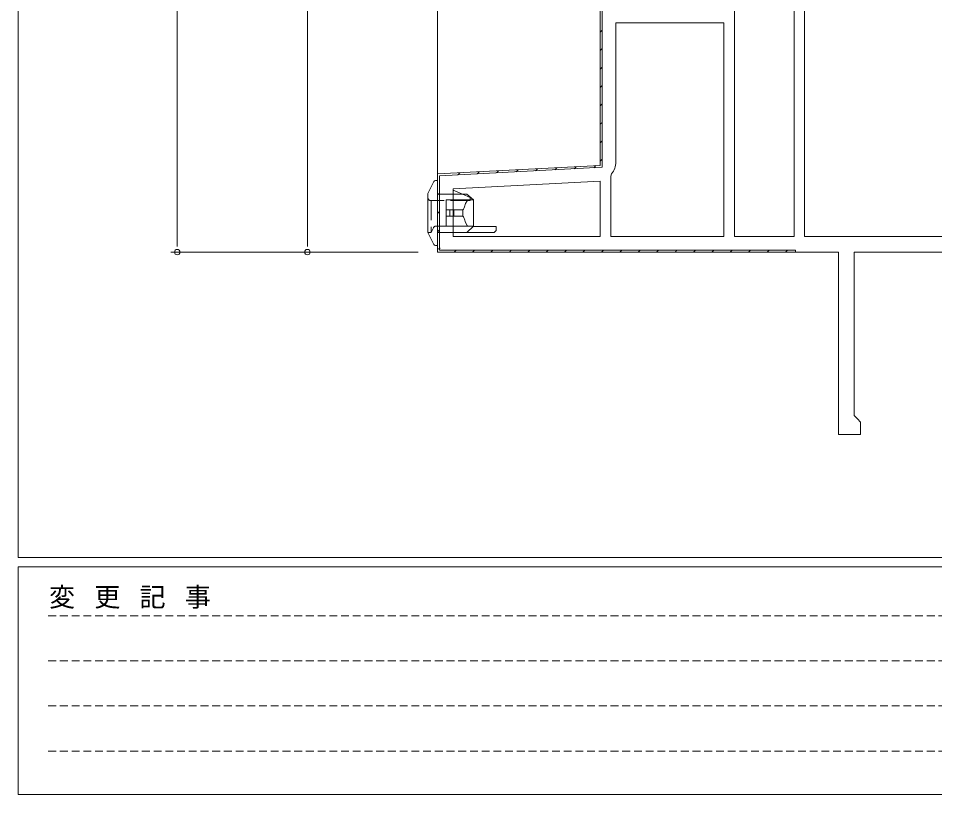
# Model space of a CAD drawing. Units: millimetres on the paper. Extents: x -420 to 373, y -297 to 267.
# Drawn here: x -417.7 to -276.9, y -297 to -177.8 of the extents above; entities that cross this region are included whole.
import ezdxf

# ---------------------------------------------------------------- set-up
doc = ezdxf.new("R2010")
doc.units = ezdxf.units.MM
doc.linetypes.add('DASHED1', pattern=[1.8, 1.2, -0.6])
doc.linetypes.add('DASHED3', pattern=[4, 3, -1])
for name, color, linetype, lineweight in [('0-1_YKK_ZWAK', 7, 'Continuous', 9), ('0-3_YKK_12', 2, 'Continuous', 9), ('0-5_YKK_D', 6, 'Continuous', 9), ('0-7_YKK_13', 4, 'Continuous', 9), ('0-8_YKK_11', 7, 'Continuous', 9)]:
    doc.layers.add(name, color=color, linetype=linetype, lineweight=lineweight)
doc.styles.add('ＭＳ ゴシック', font='')
doc.styles.get('ＭＳ ゴシック').set_extended_font_data('MS Gothic')

msp = doc.modelspace()

# ---------------------------------------------------------------- linework, layer by layer
at = {"layer": '0-1_YKK_ZWAK'}
for p, q in [((-417.7, -260.6), (-417.7, 264.4)), ((352.3, -260.6), (-417.7, -260.6)), ((-417.7, -297), (-417.7, -262)), ((314.5, -262), (-417.7, -262)), ((-417.7, -297), (314.5, -297))]:
    msp.add_line(p, q, dxfattribs=at)
at = {"layer": '0-1_YKK_ZWAK', "linetype": 'DASHED1'}
for p, q in [((-413.101, -269.512), (-164.909, -269.512)), ((-413.101, -276.441), (-164.909, -276.441)), ((-413.101, -283.37), (-164.909, -283.37)), ((-413.101, -290.298), (-164.909, -290.298))]:
    msp.add_line(p, q, dxfattribs=at)
at = {"layer": '0-3_YKK_12'}
msp.add_line((-353.286, -202.623), (-353.286, 160.275), dxfattribs=at)
at = {"layer": '0-5_YKK_D'}
for p, q in [((-393.286, -211.977), (-393.286, -97.378)), ((-373.286, -211.977), (-373.286, -129.375)), ((-393.286, -212.827), (-393.286, -211.977)), ((-373.286, -212.827), (-373.286, -211.977)), ((-356.286, -213.677), (-394.286, -213.677)), ((-356.286, -213.677), (-374.286, -213.677))]:
    msp.add_line(p, q, dxfattribs=at)
for centre, start, end in [((-393.286, -213.677), 90, 270), ((-393.286, -213.677), 270, 90), ((-373.286, -213.677), 90, 270), ((-373.286, -213.677), 270, 90)]:
    msp.add_arc(centre, 0.425, start, end, dxfattribs=at)
at = {"layer": '0-7_YKK_13'}
for p, q in [((-353.6, -202.674), (-353.572, -202.674)), ((-354.786, -204.674), (-353.869, -202.84)), ((-354.786, -204.674), (-354.786, -205.174)), ((-354.786, -210.174), (-354.786, -205.174)), ((-348.786, -204.774), (-353.286, -204.774)), ((-350.886, -204.174), (-349.468, -204.774)), ((-350.886, -204.774), (-350.886, -204.174)), ((-347.786, -205.674), (-348.786, -204.774)), ((-351.986, -205.778), (-351.986, -207.174)), ((-349.086, -205.674), (-348.786, -205.674)), ((-351.386, -207.174), (-351.986, -207.174)), ((-351.386, -208.174), (-351.986, -208.174)), ((-351.291, -207.174), (-351.386, -207.174)), ((-351.386, -207.174), (-351.386, -208.174)), ((-351.291, -208.174), (-351.386, -208.174)), ((-351.291, -207.174), (-351.098, -207.174)), ((-351.098, -208.174), (-351.291, -208.174)), ((-350.786, -207.174), (-351.098, -207.174)), ((-350.786, -208.174), (-351.098, -208.174)), ((-350.653, -207.174), (-350.786, -207.174)), ((-350.786, -207.174), (-350.786, -208.174)), ((-350.653, -208.174), (-350.786, -208.174)), ((-350.653, -207.174), (-350.472, -207.174)), ((-350.472, -208.174), (-350.653, -208.174)), ((-350.371, -207.174), (-350.472, -207.174)), ((-350.371, -208.174), (-350.472, -208.174)), ((-350.371, -207.174), (-350.227, -207.174)), ((-350.227, -208.174), (-350.371, -208.174)), ((-349.379, -207.174), (-350.227, -207.174)), ((-349.379, -208.174), (-350.227, -208.174)), ((-349.379, -207.174), (-349.379, -208.174)), ((-351.986, -209.674), (-351.986, -209.571)), ((-348.549, -209.674), (-351.986, -209.674)), ((-348.786, -209.674), (-349.086, -209.674)), ((-348.786, -210.674), (-347.786, -209.674)), ((-347.85, -209.674), (-348.549, -209.674)), ((-347.786, -209.674), (-347.85, -209.674)), ((-347.833, -209.722), (-344.286, -209.753)), ((-344.286, -209.753), (-347.833, -209.722)), ((-344.286, -209.753), (-344.286, -210.374)), ((-354.786, -210.674), (-354.786, -210.174)), ((-354.786, -210.674), (-353.869, -212.509)), ((-348.786, -210.674), (-353.286, -210.674)), ((-344.586, -210.674), (-348.786, -210.674)), ((-344.586, -210.674), (-344.286, -210.374)), ((-353.286, -211.674), (-353.286, -212.674)), ((-353.572, -212.674), (-353.6, -212.674)), ((-353.286, -212.674), (-353.572, -212.674))]:
    msp.add_line(p, q, dxfattribs=at)
at = {"layer": '0-7_YKK_13', "linetype": 'DASHED3'}
for p, q in [((-349.468, -204.774), (-348.286, -205.274)), ((-348.286, -205.274), (-348.286, -205.731)), ((-353.286, -205.774), (-354.286, -205.774)), ((-354.286, -205.774), (-354.286, -210.674)), ((-353.286, -205.774), (-354.286, -205.774)), ((-348.286, -205.731), (-353.286, -205.774)), ((-348.286, -205.731), (-353.286, -205.774)), ((-353.286, -209.674), (-353.477, -209.674)), ((-347.833, -209.722), (-353.286, -209.674)), ((-354.286, -210.674), (-354.786, -210.674)), ((-354.286, -210.674), (-353.924, -209.951))]:
    msp.add_line(p, q, dxfattribs=at)
at = {"layer": '0-7_YKK_13'}
for points in [[(-353.572, -202.674), (-353.286, -202.674), (-353.286, -203.674), (-353.286, -211.674)], [(-351.986, -205.778), (-351.986, -205.674), (-348.549, -205.674)], [(-348.729, -205.778), (-348.981, -206.229), (-349.162, -206.733)], [(-347.85, -205.674), (-348.549, -205.674), (-348.648, -205.702), (-348.729, -205.778)], [(-347.85, -205.674), (-347.786, -205.674), (-347.786, -209.674)], [(-351.986, -207.174), (-351.986, -208.174), (-351.986, -209.571)], [(-349.162, -208.615), (-348.981, -209.119), (-348.729, -209.571)], [(-348.729, -209.571), (-348.648, -209.647), (-348.549, -209.674)]]:
    msp.add_lwpolyline(points, dxfattribs=at)
at = {"layer": '0-7_YKK_13', "linetype": 'DASHED3'}
msp.add_lwpolyline([(-347.833, -209.722), (-353.286, -209.674), (-353.477, -209.674)], dxfattribs=at)
at = {"layer": '0-7_YKK_13'}
for centre, radius, start, end in [((-353.6, -202.974), 0.3, 90, 153.43494), ((-349.975, -206.607), 0.823, 316.45882, 351.20108), ((-349.791, -208.651), 0.63, 3.21962, 49.12044), ((-353.6, -212.374), 0.3, 206.56505, 270)]:
    msp.add_arc(centre, radius, start, end, dxfattribs=at)
at = {"layer": '0-7_YKK_13', "linetype": 'DASHED3'}
for centre, start, end in [((-354.286, -205.274), 180, 270), ((-353.477, -210.174), 90, 153.43494)]:
    msp.add_arc(centre, 0.5, start, end, dxfattribs=at)
at = {"layer": '0-8_YKK_11'}
for p, q in [((-298.486, -211.274), (-298.486, -163.114)), ((-309.286, -178.474), (-309.286, -211.274)), ((-328.286, -179.905), (-327.986, -179.605)), ((-328.286, -182.733), (-327.986, -182.433)), ((-328.286, -185.562), (-327.986, -185.262)), ((-328.286, -188.39), (-327.986, -188.09)), ((-328.286, -191.219), (-327.986, -190.919)), ((-328.286, -194.047), (-327.986, -193.747)), ((-328.286, -196.875), (-327.986, -196.575)), ((-328.286, -199.704), (-327.986, -199.404)), ((-344.224, -201.5), (-343.907, -201.183)), ((-341.239, -201.343), (-340.922, -201.026)), ((-338.254, -201.187), (-337.937, -200.87)), ((-335.269, -201.031), (-334.952, -200.714)), ((-332.284, -200.874), (-331.967, -200.557)), ((-329.3, -200.718), (-328.983, -200.401)), ((-350.194, -201.813), (-349.877, -201.496)), ((-347.209, -201.656), (-346.892, -201.339)), ((-328.286, -202.767), (-350.886, -203.952)), ((-353.286, -204.905), (-352.986, -204.605)), ((-353.286, -207.733), (-352.986, -207.433)), ((-353.286, -210.562), (-352.986, -210.262)), ((-353.121, -213.225), (-352.902, -213.006)), ((-350.742, -213.674), (-350.442, -213.374)), ((-347.913, -213.674), (-347.613, -213.374)), ((-345.085, -213.674), (-344.785, -213.374)), ((-342.256, -213.674), (-341.956, -213.374)), ((-339.428, -213.674), (-339.128, -213.374)), ((-336.599, -213.674), (-336.299, -213.374)), ((-333.771, -213.674), (-333.471, -213.374)), ((-330.943, -213.674), (-330.643, -213.374)), ((-328.114, -213.674), (-327.814, -213.374)), ((-325.286, -213.674), (-324.986, -213.374)), ((-322.457, -213.674), (-322.157, -213.374)), ((-319.629, -213.674), (-319.329, -213.374)), ((-316.8, -213.674), (-316.5, -213.374)), ((-313.972, -213.674), (-313.672, -213.374)), ((-311.144, -213.674), (-310.844, -213.374)), ((-308.315, -213.674), (-308.015, -213.374)), ((-305.487, -213.674), (-305.187, -213.374)), ((-302.658, -213.674), (-302.358, -213.374)), ((-299.83, -213.674), (-299.53, -213.374))]:
    msp.add_line(p, q, dxfattribs=at)
for points in [[(-353.286, -213.674), (-353.286, -201.674), (-328.286, -200.364), (-328.286, -147.674)], [(-327.986, -147.674), (-327.986, -200.649), (-352.986, -201.959), (-352.986, -213.374), (-298.286, -213.374), (-298.286, -213.674), (-353.286, -213.674), (-353.286, -201.674)], [(-353.286, -213.674), (-353.286, -201.674), (-328.286, -200.364), (-328.286, -147.674)], [(-298.486, -211.274), (-298.486, -163.114), (-298.941, -162.818), (-302.362, -164.345)], [(-307.107, -164.97), (-307.686, -165.464), (-307.686, -211.274), (-298.486, -211.274)], [(-309.286, -178.474), (-309.286, -211.274), (-326.686, -211.274), (-326.686, -201.992), (-326.568, -201.67)], [(-325.886, -199.802), (-325.886, -178.474), (-309.286, -178.474)], [(-291.686, -213.674), (-353.286, -213.674), (-353.286, -201.674)], [(-238.286, -213.674), (-289.286, -213.674), (-289.286, -238.774), (-288.786, -239.274), (-288.286, -239.774), (-288.286, -241.674), (-291.686, -241.674), (-291.686, -213.674)]]:
    msp.add_lwpolyline(points, dxfattribs=at)
for points in [[(-265.586, -211.274), (-265.586, -162.074), (-296.886, -162.074), (-296.886, -211.274)], [(-328.286, -202.767), (-350.886, -203.952), (-350.886, -211.274), (-328.286, -211.274)]]:
    msp.add_lwpolyline(points, close=True, dxfattribs=at)
msp.add_arc((-328.786, -199.802), 2.9, 319.88081, 0, dxfattribs=at)

# ---------------------------------------------------------------- texts
at = {"layer": '0-1_YKK_ZWAK', "insert": (-412.986, -268.447), "char_height": 2.933, "attachment_point": 7, "style": 'ＭＳ ゴシック'}
msp.add_mtext('\\T1.16;変\\~更\\~記\\~事', dxfattribs=at)

doc.saveas('drawing.dxf')
